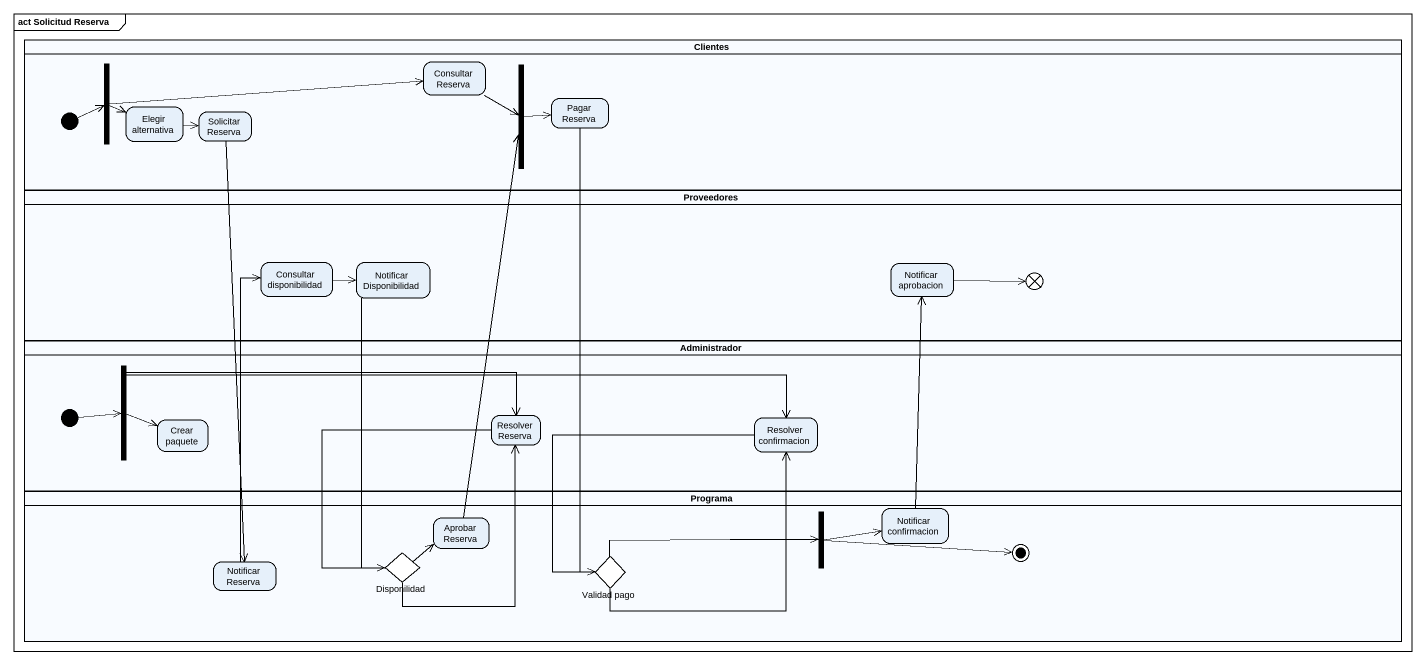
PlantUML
@startuml
mainframe act Solicitud Reserva
hide empty description
state Clientes <<partition>> {
  state fork1 <<fork>>
  state "Consultar Reserva" as Consultar_Reserva
  state fork2 <<join>>
  state "Elegir alternativa" as Elegir_alternativa
  state "Solicitar Reserva" as Solicitar_Reserva
  state "Pagar Reserva" as Pagar_Reserva
  [*] -right-> fork1
}
state Proveedores <<partition>> {
  state "Consultar disponibilidad" as Consultar_disponibilidad
  state "Notificar Disponibilidad" as Notificar_Disponibilidad
  state "Notificar aprobacion" as Notificar_aprobacion
  state flowfinal1 <<end>>
}
state Administrador <<partition>> {
  state fork3 <<fork>>
  state "Crear paquete" as Crear_paquete
  state "Resolver Reserva" as Resolver_Reserva
  state "Resolver confirmacion" as Resolver_confirmacion
  [*] -right-> fork3
}
state Programa <<partition>> {
  state "Aprobar Reserva" as Aprobar_Reserva
  state fork4 <<fork>>
  state "Notificar confirmacion" as Notificar_confirmacion
  state "Notificar Reserva" as Notificar_Reserva
  state Disponilidad <<choice>>
  state "Validad pago" as Validad_pago <<choice>>
  fork4 -right-> [*]
}
fork1 -right-> Consultar_Reserva
fork1 -right-> Elegir_alternativa
Consultar_Reserva -right-> fork2
fork2 -right-> Pagar_Reserva
Elegir_alternativa -right-> Solicitar_Reserva
Solicitar_Reserva --> Notificar_Reserva
Pagar_Reserva --> Validad_pago
Consultar_disponibilidad -right-> Notificar_Disponibilidad
Notificar_Disponibilidad --> Disponilidad
Notificar_aprobacion -right-> flowfinal1
fork3 -right-> Crear_paquete
fork3 -right-> Resolver_Reserva
fork3 -right-> Resolver_confirmacion
Resolver_Reserva --> Disponilidad
Resolver_confirmacion --> Validad_pago
Aprobar_Reserva -up-> fork2
fork4 -right-> Notificar_confirmacion
Notificar_confirmacion -up-> Notificar_aprobacion
Notificar_Reserva -up-> Consultar_disponibilidad
Disponilidad -up-> Resolver_Reserva
Disponilidad -right-> Aprobar_Reserva
Validad_pago -up-> Resolver_confirmacion
Validad_pago -right-> fork4
@enduml
